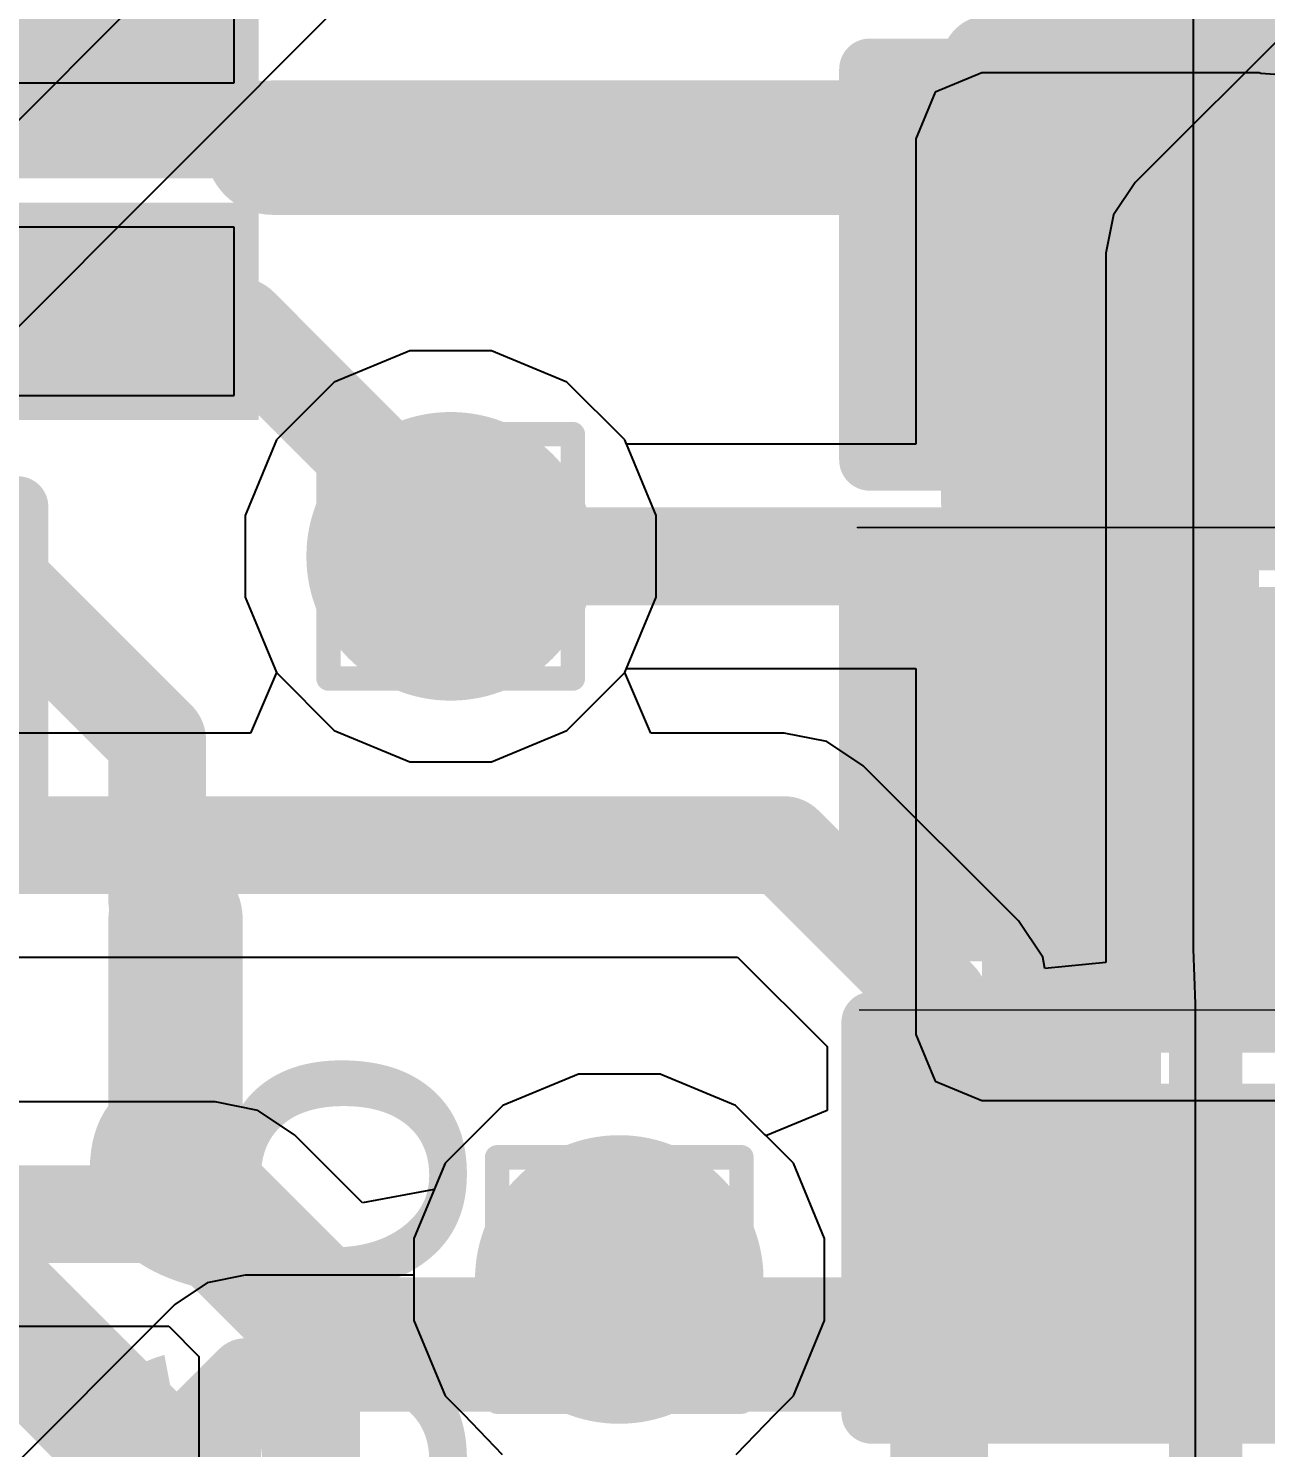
# Model space of a CAD drawing. Header units: inches. Extents: x -11 to 5433, y -4 to 5447.
# Drawn here: x 13.835 to 16.408, y 18.476 to 21.426 of the extents above; entities that cross this region are included whole.
import ezdxf

# ---------------------------------------------------------------- set-up
doc = ezdxf.new("R2010")
doc.units = ezdxf.units.IN
for name, color, linetype in [('Bottom Layer', 5, 'Continuous'), ('Bottom Overlay', 54, 'Continuous'), ('Bottom Paste', 16, 'Continuous'), ('Bottom Solder', 6, 'Continuous'), ('Drill Drawing', 1, 'Continuous'), ('Ground', 16, 'Continuous'), ('Power', 76, 'Continuous'), ('Top Layer', 1, 'Continuous'), ('Top Overlay', 2, 'Continuous'), ('Top Paste', 8, 'Continuous'), ('Top Solder', 216, 'Continuous'), ('Via Holes', 16, 'Continuous')]:
    doc.layers.add(name, color=color, linetype=linetype)
doc.styles.add('Arial', font='', dxfattribs={"height": 0.2})
doc.styles.get('Arial').set_extended_font_data('Arial')

# ---------------------------------------------------------------- blocks, each defined once
blk = doc.blocks.new('WQFN_30_EP_2_5_4_5__B_27')
at = {"layer": 'Bottom Solder'}
for p in [(-0.8184, 1.9034), (-1.4883, 1.6617)]:
    blk.add_line(p, (-5421.186, -5425.6862), dxfattribs=at)
blk = doc.blocks.new('16_QFN__4_4__53')
at = {"layer": 'Top Layer'}
for points in [[(-0.8156, -1.55), (-0.8156, -2.55), (-1.1656, -2.55), (-1.1656, -1.55)], [(-0.1654, -1.55), (-0.1654, -2.55), (-0.5154, -2.55), (-0.5154, -1.55)]]:
    blk.add_hatch(color=1, dxfattribs=at).paths.add_polyline_path(points)
at = {"layer": 'Top Solder'}
for points in [[(-0.7648, -1.4992), (-0.7648, -2.6008), (-1.2164, -2.6008), (-1.2164, -1.4992)], [(-0.1146, -1.4992), (-0.1146, -2.6008), (-0.5662, -2.6008), (-0.5662, -1.4992)]]:
    blk.add_hatch(color=216, dxfattribs=at).paths.add_polyline_path(points)
at = {"layer": 'Top Overlay'}
for points in [[(-2.1, -1.3917, 0.127, 0.127, 0), (-2.1, -2.1, 0.127, 0.127, 0)], [(-2.1, -2.1, 0.127, 0.127, 0), (-1.3967, -2.1, 0.127, 0.127, 0)]]:
    blk.add_lwpolyline(points, format="xyseb", dxfattribs=at)
for points in [[(-2.1317, -2.1, 0.0635, 0.0635, 1), (-2.0682, -2.1, 0.0635, 0.0635, 1)], [(-2.1317, -2.1, 0.0635, 0.0635, 1), (-2.0682, -2.1, 0.0635, 0.0635, 1)], [(-1.4285, -2.1, 0.0635, 0.0635, 1), (-1.365, -2.1, 0.0635, 0.0635, 1)]]:
    blk.add_lwpolyline(points, format="xyseb", close=True, dxfattribs=at)
at = {"layer": 'Top Paste'}
for p, q in [((-1.1656, -1.55), (-1.1656, -2.55)), ((-0.8156, -2.55), (-0.8156, -1.55)), ((-0.5154, -1.55), (-0.5154, -2.55)), ((-1.1656, -2.55), (-1.1656, -2.55)), ((-1.1656, -2.55), (-0.8156, -2.55)), ((-0.5154, -2.55), (-0.5154, -2.55)), ((-0.5154, -2.55), (-0.1654, -2.55))]:
    blk.add_line(p, q, dxfattribs=at)
blk = doc.blocks.new('R___0402_B_66')
at = {"layer": 'Bottom Layer'}
for points in [[(-0.2413, 0.3175), (-0.2413, -0.3175), (-0.6985, -0.3175), (-0.6985, 0.3175)], [(0.6985, 0.3175), (0.6985, -0.3175), (0.2413, -0.3175), (0.2413, 0.3175)]]:
    blk.add_hatch(color=5, dxfattribs=at).paths.add_polyline_path(points)
at = {"layer": 'Bottom Paste'}
for points in [[(-0.2413, 0.3175), (-0.2413, -0.3175), (-0.6985, -0.3175), (-0.6985, 0.3175)], [(0.6985, 0.3175), (0.6985, -0.3175), (0.2413, -0.3175), (0.2413, 0.3175)]]:
    blk.add_hatch(color=16, dxfattribs=at).paths.add_polyline_path(points)
at = {"layer": 'Bottom Solder'}
for points in [[(-0.1863, 0.3725), (-0.1863, -0.3725), (-0.7535, -0.3725), (-0.7535, 0.3725)], [(0.7535, 0.3725), (0.7535, -0.3725), (0.1863, -0.3725), (0.1863, 0.3725)]]:
    blk.add_hatch(color=6, dxfattribs=at).paths.add_polyline_path(points)
at = {"layer": 'Bottom Overlay'}
for points in [[(-0.7874, 0.4064, 0.127, 0.127, 0), (0.7874, 0.4064, 0.127, 0.127, 0)], [(-0.7874, -0.4064, 0.127, 0.127, 0), (-0.7874, 0.4064, 0.127, 0.127, 0)], [(0.7874, -0.4064, 0.127, 0.127, 0), (0.7874, 0.4064, 0.127, 0.127, 0)], [(-0.8128, 0.4318, 0.00323, 0.00323, 0), (0.8128, 0.4318, 0.00323, 0.00323, 0)], [(-0.7874, -0.4064, 0.127, 0.127, 0), (0.7874, -0.4064, 0.127, 0.127, 0)]]:
    blk.add_lwpolyline(points, format="xyseb", dxfattribs=at)
for points in [[(-0.8191, 0.4064, 0.0635, 0.0635, 1), (-0.7556, 0.4064, 0.0635, 0.0635, 1)], [(-0.8191, 0.4064, 0.0635, 0.0635, 1), (-0.7556, 0.4064, 0.0635, 0.0635, 1)], [(0.7556, 0.4064, 0.0635, 0.0635, 1), (0.8191, 0.4064, 0.0635, 0.0635, 1)], [(0.7556, 0.4064, 0.0635, 0.0635, 1), (0.8191, 0.4064, 0.0635, 0.0635, 1)], [(-0.8136, 0.4318, 0.00161, 0.00161, 1), (-0.812, 0.4318, 0.00161, 0.00161, 1)], [(0.812, 0.4318, 0.00161, 0.00161, 1), (0.8136, 0.4318, 0.00161, 0.00161, 1)], [(-0.8191, -0.4064, 0.0635, 0.0635, 1), (-0.7556, -0.4064, 0.0635, 0.0635, 1)], [(-0.8191, -0.4064, 0.0635, 0.0635, 1), (-0.7556, -0.4064, 0.0635, 0.0635, 1)], [(0.7556, -0.4064, 0.0635, 0.0635, 1), (0.8191, -0.4064, 0.0635, 0.0635, 1)], [(0.7556, -0.4064, 0.0635, 0.0635, 1), (0.8191, -0.4064, 0.0635, 0.0635, 1)]]:
    blk.add_lwpolyline(points, format="xyseb", close=True, dxfattribs=at)
blk = doc.blocks.new('R___0402_B_67')
at = {"layer": 'Bottom Layer'}
for points in [[(-0.2413, 0.3175), (-0.2413, -0.3175), (-0.6985, -0.3175), (-0.6985, 0.3175)], [(0.6985, 0.3175), (0.6985, -0.3175), (0.2413, -0.3175), (0.2413, 0.3175)]]:
    blk.add_hatch(color=5, dxfattribs=at).paths.add_polyline_path(points)
at = {"layer": 'Bottom Paste'}
for points in [[(-0.2413, 0.3175), (-0.2413, -0.3175), (-0.6985, -0.3175), (-0.6985, 0.3175)], [(0.6985, 0.3175), (0.6985, -0.3175), (0.2413, -0.3175), (0.2413, 0.3175)]]:
    blk.add_hatch(color=16, dxfattribs=at).paths.add_polyline_path(points)
at = {"layer": 'Bottom Solder'}
for points in [[(-0.1863, 0.3725), (-0.1863, -0.3725), (-0.7535, -0.3725), (-0.7535, 0.3725)], [(0.7535, 0.3725), (0.7535, -0.3725), (0.1863, -0.3725), (0.1863, 0.3725)]]:
    blk.add_hatch(color=6, dxfattribs=at).paths.add_polyline_path(points)
at = {"layer": 'Bottom Overlay'}
for points in [[(-0.7874, -0.4064, 0.127, 0.127, 0), (-0.7874, 0.4064, 0.127, 0.127, 0)], [(-0.7874, 0.4064, 0.127, 0.127, 0), (0.7874, 0.4064, 0.127, 0.127, 0)], [(0.7874, -0.4064, 0.127, 0.127, 0), (0.7874, 0.4064, 0.127, 0.127, 0)], [(-0.8128, 0.4318, 0.00323, 0.00323, 0), (0.8128, 0.4318, 0.00323, 0.00323, 0)], [(-0.7874, -0.4064, 0.127, 0.127, 0), (0.7874, -0.4064, 0.127, 0.127, 0)]]:
    blk.add_lwpolyline(points, format="xyseb", dxfattribs=at)
for points in [[(-0.8191, 0.4064, 0.0635, 0.0635, 1), (-0.7556, 0.4064, 0.0635, 0.0635, 1)], [(-0.8191, 0.4064, 0.0635, 0.0635, 1), (-0.7556, 0.4064, 0.0635, 0.0635, 1)], [(0.7556, 0.4064, 0.0635, 0.0635, 1), (0.8191, 0.4064, 0.0635, 0.0635, 1)], [(0.7556, 0.4064, 0.0635, 0.0635, 1), (0.8191, 0.4064, 0.0635, 0.0635, 1)], [(-0.8136, 0.4318, 0.00161, 0.00161, 1), (-0.812, 0.4318, 0.00161, 0.00161, 1)], [(0.812, 0.4318, 0.00161, 0.00161, 1), (0.8136, 0.4318, 0.00161, 0.00161, 1)], [(-0.8191, -0.4064, 0.0635, 0.0635, 1), (-0.7556, -0.4064, 0.0635, 0.0635, 1)], [(-0.8191, -0.4064, 0.0635, 0.0635, 1), (-0.7556, -0.4064, 0.0635, 0.0635, 1)], [(0.7556, -0.4064, 0.0635, 0.0635, 1), (0.8191, -0.4064, 0.0635, 0.0635, 1)], [(0.7556, -0.4064, 0.0635, 0.0635, 1), (0.8191, -0.4064, 0.0635, 0.0635, 1)]]:
    blk.add_lwpolyline(points, format="xyseb", close=True, dxfattribs=at)
blk = doc.blocks.new('IND_0402_160')
at = {"layer": 'Top Layer'}
for points in [[(-0.55, 0.3), (-0.15, 0.3), (-0.15, -0.3), (-0.55, -0.3)], [(0.15, 0.3), (0.55, 0.3), (0.55, -0.3), (0.15, -0.3)]]:
    blk.add_hatch(color=1, dxfattribs=at).paths.add_polyline_path(points)
at = {"layer": 'Top Paste'}
for points in [[(-0.55, 0.3), (-0.15, 0.3), (-0.15, -0.3), (-0.55, -0.3)], [(0.15, 0.3), (0.55, 0.3), (0.55, -0.3), (0.15, -0.3)]]:
    blk.add_hatch(color=8, dxfattribs=at).paths.add_polyline_path(points)
at = {"layer": 'Top Solder'}
for points in [[(-0.6516, 0.4016), (-0.0484, 0.4016), (-0.0484, -0.4016), (-0.6516, -0.4016)], [(0.0484, 0.4016), (0.6516, 0.4016), (0.6516, -0.4016), (0.0484, -0.4016)]]:
    blk.add_hatch(color=216, dxfattribs=at).paths.add_polyline_path(points)
at = {"layer": 'Top Overlay'}
for points in [[(-0.3048, 0.4572, 0.2, 0.2, 0), (-0.7112, 0.4572, 0.2, 0.2, 0)], [(-0.7112, 0.4572, 0.2, 0.2, 0), (-0.7112, -0.4572, 0.2, 0.2, 0)], [(0.7112, 0.4572, 0.2, 0.2, 0), (-0.3048, 0.4572, 0.2, 0.2, 0)], [(0.7112, 0.4572, 0.2, 0.2, 0), (0.7112, -0.4572, 0.2, 0.2, 0)], [(-0.3048, -0.4572, 0.2, 0.2, 0), (-0.7112, -0.4572, 0.2, 0.2, 0)], [(0.7112, -0.4572, 0.2, 0.2, 0), (-0.3048, -0.4572, 0.2, 0.2, 0)]]:
    blk.add_lwpolyline(points, format="xyseb", dxfattribs=at)
for points in [[(-0.7612, 0.4572, 0.1, 0.1, 1), (-0.6612, 0.4572, 0.1, 0.1, 1)], [(-0.7612, 0.4572, 0.1, 0.1, 1), (-0.6612, 0.4572, 0.1, 0.1, 1)], [(-0.3548, 0.4572, 0.1, 0.1, 1), (-0.2548, 0.4572, 0.1, 0.1, 1)], [(-0.3548, 0.4572, 0.1, 0.1, 1), (-0.2548, 0.4572, 0.1, 0.1, 1)], [(0.6612, 0.4572, 0.1, 0.1, 1), (0.7612, 0.4572, 0.1, 0.1, 1)], [(0.6612, 0.4572, 0.1, 0.1, 1), (0.7612, 0.4572, 0.1, 0.1, 1)], [(-0.7612, -0.4572, 0.1, 0.1, 1), (-0.6612, -0.4572, 0.1, 0.1, 1)], [(-0.7612, -0.4572, 0.1, 0.1, 1), (-0.6612, -0.4572, 0.1, 0.1, 1)], [(-0.3548, -0.4572, 0.1, 0.1, 1), (-0.2548, -0.4572, 0.1, 0.1, 1)], [(-0.3548, -0.4572, 0.1, 0.1, 1), (-0.2548, -0.4572, 0.1, 0.1, 1)], [(0.6612, -0.4572, 0.1, 0.1, 1), (0.7612, -0.4572, 0.1, 0.1, 1)], [(0.6612, -0.4572, 0.1, 0.1, 1), (0.7612, -0.4572, 0.1, 0.1, 1)]]:
    blk.add_lwpolyline(points, format="xyseb", close=True, dxfattribs=at)
blk = doc.blocks.new('____0402_178')
at = {"layer": 'Top Layer'}
for points in [[(-0.6985, -0.3175), (-0.6985, 0.3175), (-0.2413, 0.3175), (-0.2413, -0.3175)], [(0.2413, -0.3175), (0.2413, 0.3175), (0.6985, 0.3175), (0.6985, -0.3175)]]:
    blk.add_hatch(color=1, dxfattribs=at).paths.add_polyline_path(points)
at = {"layer": 'Top Paste'}
for points in [[(-0.6985, -0.3175), (-0.6985, 0.3175), (-0.2413, 0.3175), (-0.2413, -0.3175)], [(0.2413, -0.3175), (0.2413, 0.3175), (0.6985, 0.3175), (0.6985, -0.3175)]]:
    blk.add_hatch(color=8, dxfattribs=at).paths.add_polyline_path(points)
at = {"layer": 'Top Solder'}
for points in [[(-0.7585, -0.3775), (-0.7585, 0.3775), (-0.1813, 0.3775), (-0.1813, -0.3775)], [(0.1813, -0.3775), (0.1813, 0.3775), (0.7585, 0.3775), (0.7585, -0.3775)]]:
    blk.add_hatch(color=216, dxfattribs=at).paths.add_polyline_path(points)
at = {"layer": 'Top Overlay'}
for points in [[(-0.7874, 0.4064, 0.127, 0.127, 0), (-0.2794, 0.4064, 0.127, 0.127, 0)], [(-0.7874, 0.4064, 0.127, 0.127, 0), (-0.7874, -0.4064, 0.127, 0.127, 0)], [(0.2794, 0.4064, 0.127, 0.127, 0), (0.7874, 0.4064, 0.127, 0.127, 0)], [(0.7874, 0.4064, 0.127, 0.127, 0), (0.7874, -0.4064, 0.127, 0.127, 0)], [(-0.7874, -0.4064, 0.127, 0.127, 0), (-0.2794, -0.4064, 0.127, 0.127, 0)], [(0.2794, -0.4064, 0.127, 0.127, 0), (0.7874, -0.4064, 0.127, 0.127, 0)]]:
    blk.add_lwpolyline(points, format="xyseb", dxfattribs=at)
for points in [[(-0.8191, 0.4064, 0.0635, 0.0635, 1), (-0.7556, 0.4064, 0.0635, 0.0635, 1)], [(-0.8191, 0.4064, 0.0635, 0.0635, 1), (-0.7556, 0.4064, 0.0635, 0.0635, 1)], [(-0.3111, 0.4064, 0.0635, 0.0635, 1), (-0.2477, 0.4064, 0.0635, 0.0635, 1)], [(0.2477, 0.4064, 0.0635, 0.0635, 1), (0.3111, 0.4064, 0.0635, 0.0635, 1)], [(0.7556, 0.4064, 0.0635, 0.0635, 1), (0.8191, 0.4064, 0.0635, 0.0635, 1)], [(0.7556, 0.4064, 0.0635, 0.0635, 1), (0.8191, 0.4064, 0.0635, 0.0635, 1)], [(-0.8191, -0.4064, 0.0635, 0.0635, 1), (-0.7556, -0.4064, 0.0635, 0.0635, 1)], [(-0.8191, -0.4064, 0.0635, 0.0635, 1), (-0.7556, -0.4064, 0.0635, 0.0635, 1)], [(-0.3111, -0.4064, 0.0635, 0.0635, 1), (-0.2477, -0.4064, 0.0635, 0.0635, 1)], [(0.2477, -0.4064, 0.0635, 0.0635, 1), (0.3111, -0.4064, 0.0635, 0.0635, 1)], [(0.7556, -0.4064, 0.0635, 0.0635, 1), (0.8191, -0.4064, 0.0635, 0.0635, 1)], [(0.7556, -0.4064, 0.0635, 0.0635, 1), (0.8191, -0.4064, 0.0635, 0.0635, 1)]]:
    blk.add_lwpolyline(points, format="xyseb", close=True, dxfattribs=at)
blk = doc.blocks.new('C___0402_B_195')
at = {"layer": 'Bottom Layer'}
for points in [[(-0.2413, 0.3175), (-0.2413, -0.3175), (-0.6985, -0.3175), (-0.6985, 0.3175)], [(0.6985, 0.3175), (0.6985, -0.3175), (0.2413, -0.3175), (0.2413, 0.3175)]]:
    blk.add_hatch(color=5, dxfattribs=at).paths.add_polyline_path(points)
at = {"layer": 'Bottom Paste'}
for points in [[(-0.2413, 0.3175), (-0.2413, -0.3175), (-0.6985, -0.3175), (-0.6985, 0.3175)], [(0.6985, 0.3175), (0.6985, -0.3175), (0.2413, -0.3175), (0.2413, 0.3175)]]:
    blk.add_hatch(color=16, dxfattribs=at).paths.add_polyline_path(points)
at = {"layer": 'Bottom Solder'}
for points in [[(-0.1813, 0.3775), (-0.1813, -0.3775), (-0.7585, -0.3775), (-0.7585, 0.3775)], [(0.7585, 0.3775), (0.7585, -0.3775), (0.1813, -0.3775), (0.1813, 0.3775)]]:
    blk.add_hatch(color=6, dxfattribs=at).paths.add_polyline_path(points)
at = {"layer": 'Bottom Overlay'}
for points in [[(-0.7874, 0.4064, 0.127, 0.127, 0), (-0.7874, -0.4064, 0.127, 0.127, 0)], [(-0.2794, 0.4064, 0.127, 0.127, 0), (-0.7874, 0.4064, 0.127, 0.127, 0)], [(0.7874, 0.4064, 0.127, 0.127, 0), (0.2794, 0.4064, 0.127, 0.127, 0)], [(0.7874, 0.4064, 0.127, 0.127, 0), (0.7874, -0.4064, 0.127, 0.127, 0)], [(-0.2794, -0.4064, 0.127, 0.127, 0), (-0.7874, -0.4064, 0.127, 0.127, 0)], [(0.7874, -0.4064, 0.127, 0.127, 0), (0.2794, -0.4064, 0.127, 0.127, 0)]]:
    blk.add_lwpolyline(points, format="xyseb", dxfattribs=at)
for points in [[(-0.8191, 0.4064, 0.0635, 0.0635, 1), (-0.7556, 0.4064, 0.0635, 0.0635, 1)], [(-0.8191, 0.4064, 0.0635, 0.0635, 1), (-0.7556, 0.4064, 0.0635, 0.0635, 1)], [(-0.3111, 0.4064, 0.0635, 0.0635, 1), (-0.2477, 0.4064, 0.0635, 0.0635, 1)], [(0.2477, 0.4064, 0.0635, 0.0635, 1), (0.3111, 0.4064, 0.0635, 0.0635, 1)], [(0.7556, 0.4064, 0.0635, 0.0635, 1), (0.8191, 0.4064, 0.0635, 0.0635, 1)], [(0.7556, 0.4064, 0.0635, 0.0635, 1), (0.8191, 0.4064, 0.0635, 0.0635, 1)], [(-0.8191, -0.4064, 0.0635, 0.0635, 1), (-0.7556, -0.4064, 0.0635, 0.0635, 1)], [(-0.8191, -0.4064, 0.0635, 0.0635, 1), (-0.7556, -0.4064, 0.0635, 0.0635, 1)], [(-0.3111, -0.4064, 0.0635, 0.0635, 1), (-0.2477, -0.4064, 0.0635, 0.0635, 1)], [(0.2477, -0.4064, 0.0635, 0.0635, 1), (0.3111, -0.4064, 0.0635, 0.0635, 1)], [(0.7556, -0.4064, 0.0635, 0.0635, 1), (0.8191, -0.4064, 0.0635, 0.0635, 1)], [(0.7556, -0.4064, 0.0635, 0.0635, 1), (0.8191, -0.4064, 0.0635, 0.0635, 1)]]:
    blk.add_lwpolyline(points, format="xyseb", close=True, dxfattribs=at)

msp = doc.modelspace()

# ---------------------------------------------------------------- hatches: boundary and pattern name
at = {"layer": 'Bottom Layer'}
h = msp.add_hatch(color=5, dxfattribs=at)
edge = h.paths.add_edge_path()
edge.add_arc((14.7131, 20.3288), 0.3, 0, 360)
h = msp.add_hatch(color=5, dxfattribs=at)
edge = h.paths.add_edge_path()
edge.add_arc((15.0637, 18.8255), 0.3, 0, 360)
at = {"layer": 'Ground'}
h = msp.add_hatch(color=16, dxfattribs=at)
edge = h.paths.add_edge_path()
edge.add_arc((14.7131, 20.3288), 0.3, 0, 360)
h = msp.add_hatch(color=16, dxfattribs=at)
edge = h.paths.add_edge_path()
edge.add_arc((15.0637, 18.8255), 0.3, 0, 360)
at = {"layer": 'Power'}
h = msp.add_hatch(color=76, dxfattribs=at)
edge = h.paths.add_edge_path()
edge.add_arc((14.7131, 20.3288), 0.3, 0, 360)
h = msp.add_hatch(color=76, dxfattribs=at)
edge = h.paths.add_edge_path()
edge.add_arc((15.0637, 18.8255), 0.3, 0, 360)
at = {"layer": 'Top Layer'}
for points in [[(15.8176, 19.3857), (16.394, 19.3857), (16.394, 21.1966), (15.8176, 21.1966)], [(15.8176, 19.3349), (17.7561, 19.3349), (17.7561, 20.1127), (15.8176, 20.1127)]]:
    msp.add_hatch(color=1, dxfattribs=at).paths.add_polyline_path(points)
h = msp.add_hatch(color=1, dxfattribs=at)
edge = h.paths.add_edge_path()
edge.add_arc((14.7131, 20.3288), 0.3, 0, 360)
h = msp.add_hatch(color=1, dxfattribs=at)
edge = h.paths.add_edge_path()
edge.add_arc((15.0637, 18.8255), 0.3, 0, 360)
at = {"layer": 'Via Holes'}
h = msp.add_hatch(color=7, dxfattribs=at)
edge = h.paths.add_edge_path()
edge.add_arc((14.7131, 20.3288), 0.15, 0, 360)
h = msp.add_hatch(color=7, dxfattribs=at)
edge = h.paths.add_edge_path()
edge.add_arc((15.0637, 18.8255), 0.15, 0, 360)

# ---------------------------------------------------------------- linework, layer by layer
at = {"layer": 'Bottom Layer'}
for p, q in [((16.2575, 21.3797), (16.2575, 21.4729)), ((16.2575, 20.4907), (16.2575, 21.3797)), ((16.2575, 21.3797), (16.2575, 21.3797)), ((16.2575, 20.4013), (16.2575, 20.4907)), ((16.2575, 20.4907), (16.2575, 20.4907)), ((16.2575, 19.5124), (16.2575, 20.4013)), ((16.2575, 20.4013), (16.2575, 20.4013)), ((16.2621, 19.3984), (16.2575, 19.5124)), ((16.2575, 19.5124), (16.2575, 19.5124)), ((16.2621, 19.3873), (16.2621, 19.3984)), ((16.2621, 19.3984), (16.2621, 19.3984)), ((16.2621, 18.5094), (16.2621, 19.3873)), ((16.2621, 18.4145), (16.2621, 18.5094)), ((16.2621, 18.5094), (16.2621, 18.5094))]:
    msp.add_line(p, q, dxfattribs=at)
for points in [[(12.8756, 21.2165, 0.2032, 0.2032, 0), (14.3044, 21.2165, 0.2032, 0.2032, 0)], [(14.3044, 21.2165, 0.2032, 0.2032, 0), (14.3425, 21.1784, 0.2032, 0.2032, 0)], [(14.3425, 21.1784, 0.2794, 0.2794, 0), (15.6587, 21.1784, 0.2794, 0.2794, 0)], [(15.6587, 21.1784, 0.2794, 0.2794, 0), (15.9019, 20.9352, 0.2794, 0.2794, 0)], [(15.9019, 19.9568, 0.2794, 0.2794, 0), (15.9019, 20.9352, 0.2794, 0.2794, 0)], [(12.8661, 20.8069, 0.2032, 0.2032, 0), (14.2728, 20.8069, 0.2032, 0.2032, 0)], [(14.2728, 20.8069, 0.2032, 0.2032, 0), (14.7131, 20.3666, 0.2032, 0.2032, 0)], [(13.6523, 20.3973, 0.2032, 0.2032, 0), (14.1029, 19.9468, 0.2032, 0.2032, 0)], [(14.7131, 20.3288, 0.2032, 0.2032, 0), (14.7131, 20.3666, 0.2032, 0.2032, 0)], [(14.1029, 19.6125, 0.2032, 0.2032, 0), (14.1029, 19.9468, 0.2032, 0.2032, 0)], [(14.141, 19.0437, 0.2794, 0.2794, 0), (14.141, 19.5744, 0.2794, 0.2794, 0)], [(14.1029, 19.6125, 0.2032, 0.2032, 0), (14.141, 19.5744, 0.2032, 0.2032, 0)], [(14.141, 19.0437, 0.2794, 0.2794, 0), (14.4942, 18.6906, 0.2794, 0.2794, 0)], [(15.6432, 18.6906, 0.2794, 0.2794, 0), (15.9065, 18.9539, 0.2794, 0.2794, 0)], [(13.6838, 18.8544, 0.2794, 0.2794, 0), (14.3048, 18.2334, 0.2794, 0.2794, 0)], [(14.9288, 18.6906, 0.2794, 0.2794, 0), (15.0637, 18.8255, 0.2794, 0.2794, 0)], [(15.0637, 18.8255, 0.2794, 0.2794, 0), (15.1986, 18.6906, 0.2794, 0.2794, 0)], [(14.4942, 18.6906, 0.2794, 0.2794, 0), (14.9288, 18.6906, 0.2794, 0.2794, 0)], [(15.1986, 18.6906, 0.2794, 0.2794, 0), (15.6432, 18.6906, 0.2794, 0.2794, 0)]]:
    msp.add_lwpolyline(points, format="xyseb", dxfattribs=at)
for points in [[(14.2536, 21.2165, 0.1016, 0.1016, 1), (14.3552, 21.2165, 0.1016, 0.1016, 1)], [(14.2536, 21.2165, 0.1016, 0.1016, 1), (14.3552, 21.2165, 0.1016, 0.1016, 1)], [(14.2727, 21.1784, 0.1397, 0.1397, 1), (14.4124, 21.1784, 0.1397, 0.1397, 1)], [(15.5889, 21.1784, 0.1397, 0.1397, 1), (15.7286, 21.1784, 0.1397, 0.1397, 1)], [(15.5889, 21.1784, 0.1397, 0.1397, 1), (15.7286, 21.1784, 0.1397, 0.1397, 1)], [(14.2917, 21.1784, 0.1016, 0.1016, 1), (14.3933, 21.1784, 0.1016, 0.1016, 1)], [(15.832, 20.9352, 0.1397, 0.1397, 1), (15.9717, 20.9352, 0.1397, 0.1397, 1)], [(15.832, 20.9352, 0.1397, 0.1397, 1), (15.9717, 20.9352, 0.1397, 0.1397, 1)], [(14.222, 20.8069, 0.1016, 0.1016, 1), (14.3236, 20.8069, 0.1016, 0.1016, 1)], [(14.222, 20.8069, 0.1016, 0.1016, 1), (14.3236, 20.8069, 0.1016, 0.1016, 1)], [(14.6623, 20.3666, 0.1016, 0.1016, 1), (14.7639, 20.3666, 0.1016, 0.1016, 1)], [(14.6623, 20.3666, 0.1016, 0.1016, 1), (14.7639, 20.3666, 0.1016, 0.1016, 1)], [(14.6623, 20.3288, 0.1016, 0.1016, 1), (14.7639, 20.3288, 0.1016, 0.1016, 1)], [(15.832, 19.9568, 0.1397, 0.1397, 1), (15.9717, 19.9568, 0.1397, 0.1397, 1)], [(14.0521, 19.9468, 0.1016, 0.1016, 1), (14.1537, 19.9468, 0.1016, 0.1016, 1)], [(14.0521, 19.9468, 0.1016, 0.1016, 1), (14.1537, 19.9468, 0.1016, 0.1016, 1)], [(14.0521, 19.6125, 0.1016, 0.1016, 1), (14.1537, 19.6125, 0.1016, 0.1016, 1)], [(14.0712, 19.5744, 0.1397, 0.1397, 1), (14.2109, 19.5744, 0.1397, 0.1397, 1)], [(14.0521, 19.6125, 0.1016, 0.1016, 1), (14.1537, 19.6125, 0.1016, 0.1016, 1)], [(14.0902, 19.5744, 0.1016, 0.1016, 1), (14.1918, 19.5744, 0.1016, 0.1016, 1)], [(14.0712, 19.0437, 0.1397, 0.1397, 1), (14.2109, 19.0437, 0.1397, 0.1397, 1)], [(14.0712, 19.0437, 0.1397, 0.1397, 1), (14.2109, 19.0437, 0.1397, 0.1397, 1)], [(15.8367, 18.9539, 0.1397, 0.1397, 1), (15.9764, 18.9539, 0.1397, 0.1397, 1)], [(14.9938, 18.8255, 0.1397, 0.1397, 1), (15.1335, 18.8255, 0.1397, 0.1397, 1)], [(14.9938, 18.8255, 0.1397, 0.1397, 1), (15.1335, 18.8255, 0.1397, 0.1397, 1)], [(14.4243, 18.6906, 0.1397, 0.1397, 1), (14.564, 18.6906, 0.1397, 0.1397, 1)], [(14.4243, 18.6906, 0.1397, 0.1397, 1), (14.564, 18.6906, 0.1397, 0.1397, 1)], [(14.8589, 18.6906, 0.1397, 0.1397, 1), (14.9986, 18.6906, 0.1397, 0.1397, 1)], [(14.8589, 18.6906, 0.1397, 0.1397, 1), (14.9986, 18.6906, 0.1397, 0.1397, 1)], [(15.1287, 18.6906, 0.1397, 0.1397, 1), (15.2684, 18.6906, 0.1397, 0.1397, 1)], [(15.1287, 18.6906, 0.1397, 0.1397, 1), (15.2684, 18.6906, 0.1397, 0.1397, 1)], [(15.5733, 18.6906, 0.1397, 0.1397, 1), (15.713, 18.6906, 0.1397, 0.1397, 1)], [(15.5733, 18.6906, 0.1397, 0.1397, 1), (15.713, 18.6906, 0.1397, 0.1397, 1)]]:
    msp.add_lwpolyline(points, format="xyseb", close=True, dxfattribs=at)
at = {"layer": 'Drill Drawing'}
for points in [[(14.4591, 20.5828, 0.0508, 0.0508, 0), (14.9671, 20.5828, 0.0508, 0.0508, 0)], [(14.4591, 20.0748, 0.0508, 0.0508, 0), (14.4591, 20.5828, 0.0508, 0.0508, 0)], [(14.9671, 20.0748, 0.0508, 0.0508, 0), (14.9671, 20.5828, 0.0508, 0.0508, 0)], [(14.5607, 20.4812, 0.0508, 0.0508, 0), (14.8655, 20.4812, 0.0508, 0.0508, 0)], [(14.5607, 20.1764, 0.0508, 0.0508, 0), (14.5607, 20.4812, 0.0508, 0.0508, 0)], [(14.8655, 20.1764, 0.0508, 0.0508, 0), (14.8655, 20.4812, 0.0508, 0.0508, 0)], [(14.5607, 20.1764, 0.0508, 0.0508, 0), (14.8655, 20.1764, 0.0508, 0.0508, 0)], [(14.4591, 20.0748, 0.0508, 0.0508, 0), (14.9671, 20.0748, 0.0508, 0.0508, 0)], [(14.8097, 19.0795, 0.0508, 0.0508, 0), (15.3177, 19.0795, 0.0508, 0.0508, 0)], [(14.8097, 18.5715, 0.0508, 0.0508, 0), (14.8097, 19.0795, 0.0508, 0.0508, 0)], [(15.3177, 18.5715, 0.0508, 0.0508, 0), (15.3177, 19.0795, 0.0508, 0.0508, 0)], [(14.9113, 18.9779, 0.0508, 0.0508, 0), (15.2161, 18.9779, 0.0508, 0.0508, 0)], [(14.9113, 18.6731, 0.0508, 0.0508, 0), (14.9113, 18.9779, 0.0508, 0.0508, 0)], [(15.2161, 18.6731, 0.0508, 0.0508, 0), (15.2161, 18.9779, 0.0508, 0.0508, 0)], [(14.9113, 18.6731, 0.0508, 0.0508, 0), (15.2161, 18.6731, 0.0508, 0.0508, 0)], [(14.8097, 18.5715, 0.0508, 0.0508, 0), (15.3177, 18.5715, 0.0508, 0.0508, 0)]]:
    msp.add_lwpolyline(points, format="xyseb", dxfattribs=at)
for points in [[(14.4464, 20.5828, 0.0254, 0.0254, 1), (14.4718, 20.5828, 0.0254, 0.0254, 1)], [(14.4464, 20.5828, 0.0254, 0.0254, 1), (14.4718, 20.5828, 0.0254, 0.0254, 1)], [(14.9544, 20.5828, 0.0254, 0.0254, 1), (14.9798, 20.5828, 0.0254, 0.0254, 1)], [(14.9544, 20.5828, 0.0254, 0.0254, 1), (14.9798, 20.5828, 0.0254, 0.0254, 1)], [(14.548, 20.4812, 0.0254, 0.0254, 1), (14.5734, 20.4812, 0.0254, 0.0254, 1)], [(14.548, 20.4812, 0.0254, 0.0254, 1), (14.5734, 20.4812, 0.0254, 0.0254, 1)], [(14.8528, 20.4812, 0.0254, 0.0254, 1), (14.8782, 20.4812, 0.0254, 0.0254, 1)], [(14.8528, 20.4812, 0.0254, 0.0254, 1), (14.8782, 20.4812, 0.0254, 0.0254, 1)], [(14.548, 20.1764, 0.0254, 0.0254, 1), (14.5734, 20.1764, 0.0254, 0.0254, 1)], [(14.548, 20.1764, 0.0254, 0.0254, 1), (14.5734, 20.1764, 0.0254, 0.0254, 1)], [(14.8528, 20.1764, 0.0254, 0.0254, 1), (14.8782, 20.1764, 0.0254, 0.0254, 1)], [(14.8528, 20.1764, 0.0254, 0.0254, 1), (14.8782, 20.1764, 0.0254, 0.0254, 1)], [(14.4464, 20.0748, 0.0254, 0.0254, 1), (14.4718, 20.0748, 0.0254, 0.0254, 1)], [(14.4464, 20.0748, 0.0254, 0.0254, 1), (14.4718, 20.0748, 0.0254, 0.0254, 1)], [(14.9544, 20.0748, 0.0254, 0.0254, 1), (14.9798, 20.0748, 0.0254, 0.0254, 1)], [(14.9544, 20.0748, 0.0254, 0.0254, 1), (14.9798, 20.0748, 0.0254, 0.0254, 1)], [(14.797, 19.0795, 0.0254, 0.0254, 1), (14.8224, 19.0795, 0.0254, 0.0254, 1)], [(14.797, 19.0795, 0.0254, 0.0254, 1), (14.8224, 19.0795, 0.0254, 0.0254, 1)], [(15.305, 19.0795, 0.0254, 0.0254, 1), (15.3304, 19.0795, 0.0254, 0.0254, 1)], [(15.305, 19.0795, 0.0254, 0.0254, 1), (15.3304, 19.0795, 0.0254, 0.0254, 1)], [(14.8986, 18.9779, 0.0254, 0.0254, 1), (14.924, 18.9779, 0.0254, 0.0254, 1)], [(14.8986, 18.9779, 0.0254, 0.0254, 1), (14.924, 18.9779, 0.0254, 0.0254, 1)], [(15.2034, 18.9779, 0.0254, 0.0254, 1), (15.2288, 18.9779, 0.0254, 0.0254, 1)], [(15.2034, 18.9779, 0.0254, 0.0254, 1), (15.2288, 18.9779, 0.0254, 0.0254, 1)], [(14.8986, 18.6731, 0.0254, 0.0254, 1), (14.924, 18.6731, 0.0254, 0.0254, 1)], [(14.8986, 18.6731, 0.0254, 0.0254, 1), (14.924, 18.6731, 0.0254, 0.0254, 1)], [(15.2034, 18.6731, 0.0254, 0.0254, 1), (15.2288, 18.6731, 0.0254, 0.0254, 1)], [(15.2034, 18.6731, 0.0254, 0.0254, 1), (15.2288, 18.6731, 0.0254, 0.0254, 1)], [(14.797, 18.5715, 0.0254, 0.0254, 1), (14.8224, 18.5715, 0.0254, 0.0254, 1)], [(14.797, 18.5715, 0.0254, 0.0254, 1), (14.8224, 18.5715, 0.0254, 0.0254, 1)], [(15.305, 18.5715, 0.0254, 0.0254, 1), (15.3304, 18.5715, 0.0254, 0.0254, 1)], [(15.305, 18.5715, 0.0254, 0.0254, 1), (15.3304, 18.5715, 0.0254, 0.0254, 1)]]:
    msp.add_lwpolyline(points, format="xyseb", close=True, dxfattribs=at)
at = {"layer": 'Ground'}
for p, q in [((16.7687, 21.7379), (16.1364, 21.1056)), ((16.1364, 21.1056), (16.0915, 21.0384)), ((16.0915, 21.0384), (16.0757, 20.9591)), ((16.0757, 20.9591), (16.0757, 20.9591)), ((16.0757, 20.9591), (16.0757, 19.4846)), ((14.6282, 20.7558), (14.4712, 20.6908)), ((14.798, 20.7558), (14.6282, 20.7558)), ((14.955, 20.6908), (14.798, 20.7558)), ((14.4712, 20.6908), (14.3511, 20.5707)), ((15.0751, 20.5707), (14.955, 20.6908)), ((14.3511, 20.5707), (14.2861, 20.4138)), ((15.1401, 20.4138), (15.0751, 20.5707)), ((14.2861, 20.4138), (14.2861, 20.2439)), ((15.1401, 20.2439), (15.1401, 20.4138)), ((14.2861, 20.2439), (14.3511, 20.087)), ((15.0751, 20.087), (15.1401, 20.2439)), ((14.3511, 20.087), (14.2969, 19.9615)), ((15.1293, 19.9615), (15.0751, 20.087)), ((14.2969, 19.9615), (8.1253, 19.9615)), ((15.4063, 19.9615), (15.1293, 19.9615)), ((15.4955, 19.9438), (15.4063, 19.9615)), ((15.5711, 19.8933), (15.4955, 19.9438)), ((15.8935, 19.5709), (15.5711, 19.8933)), ((15.9441, 19.4953), (15.8935, 19.5709)), ((8.0287, 19.4954), (15.3098, 19.4954)), ((15.3098, 19.4954), (15.4957, 19.3095)), ((15.9487, 19.4721), (15.9441, 19.4953)), ((16.0757, 19.4846), (15.9487, 19.4721)), ((15.4957, 19.3095), (15.4957, 19.1769)), ((14.9787, 19.2525), (14.8218, 19.1874)), ((15.1486, 19.2525), (14.9787, 19.2525)), ((15.3055, 19.1874), (15.1486, 19.2525)), ((14.8218, 19.1874), (14.7017, 19.0673)), ((15.3687, 19.1243), (15.3055, 19.1874)), ((15.4957, 19.1769), (15.3687, 19.1243)), ((14.7017, 19.0673), (14.6367, 18.9104)), ((14.6367, 18.9104), (14.6367, 18.8342)), ((14.2859, 18.8342), (14.2067, 18.8185)), ((14.286, 18.8342), (14.2859, 18.8342)), ((14.6367, 18.8342), (14.286, 18.8342)), ((14.2067, 18.8185), (14.1394, 18.7736)), ((14.1394, 18.7735), (13.5721, 18.2063)), ((14.1394, 18.7736), (14.1394, 18.7735))]:
    msp.add_line(p, q, dxfattribs=at)
for points in [[(16.2829, 20.9591, 0.1524, 0.1524, 0), (16.9152, 21.5914, 0.1524, 0.1524, 0)], [(16.2829, 16.0531, 0.1524, 0.1524, 0), (16.2829, 20.9591, 0.1524, 0.1524, 0)], [(8.0287, 19.7285, 0.2032, 0.2032, 0), (15.4063, 19.7285, 0.2032, 0.2032, 0)], [(15.4063, 19.7285, 0.2032, 0.2032, 0), (15.7287, 19.4061, 0.2032, 0.2032, 0)], [(15.7287, 17.4591, 0.2032, 0.2032, 0), (15.7287, 19.4061, 0.2032, 0.2032, 0)], [(14.8653, 18.6271, 0.1524, 0.1524, 0), (15.0637, 18.8255, 0.1524, 0.1524, 0)], [(13.7186, 18.0598, 0.1524, 0.1524, 0), (14.2859, 18.6271, 0.1524, 0.1524, 0)], [(14.2859, 18.6271, 0.1524, 0.1524, 0), (14.8653, 18.6271, 0.1524, 0.1524, 0)]]:
    msp.add_lwpolyline(points, format="xyseb", dxfattribs=at)
for points in [[(16.2448, 20.9591, 0.0762, 0.0762, 1), (16.321, 20.9591, 0.0762, 0.0762, 1)], [(16.2448, 20.9591, 0.0762, 0.0762, 1), (16.321, 20.9591, 0.0762, 0.0762, 1)], [(15.3555, 19.7285, 0.1016, 0.1016, 1), (15.4571, 19.7285, 0.1016, 0.1016, 1)], [(15.3555, 19.7285, 0.1016, 0.1016, 1), (15.4571, 19.7285, 0.1016, 0.1016, 1)], [(15.6779, 19.4061, 0.1016, 0.1016, 1), (15.7795, 19.4061, 0.1016, 0.1016, 1)], [(15.6779, 19.4061, 0.1016, 0.1016, 1), (15.7795, 19.4061, 0.1016, 0.1016, 1)], [(15.0256, 18.8255, 0.0762, 0.0762, 1), (15.1018, 18.8255, 0.0762, 0.0762, 1)], [(14.2478, 18.6271, 0.0762, 0.0762, 1), (14.324, 18.6271, 0.0762, 0.0762, 1)], [(14.2478, 18.6271, 0.0762, 0.0762, 1), (14.324, 18.6271, 0.0762, 0.0762, 1)], [(14.8272, 18.6271, 0.0762, 0.0762, 1), (14.9034, 18.6271, 0.0762, 0.0762, 1)], [(14.8272, 18.6271, 0.0762, 0.0762, 1), (14.9034, 18.6271, 0.0762, 0.0762, 1)]]:
    msp.add_lwpolyline(points, format="xyseb", close=True, dxfattribs=at)
at = {"layer": 'Power'}
for p, q in [((14.6282, 20.7558), (14.4712, 20.6908)), ((14.798, 20.7558), (14.6282, 20.7558)), ((14.955, 20.6908), (14.798, 20.7558)), ((14.4712, 20.6908), (14.3511, 20.5707)), ((15.0751, 20.5707), (14.955, 20.6908)), ((14.3511, 20.5707), (14.2861, 20.4138)), ((15.1401, 20.4138), (15.0751, 20.5707)), ((14.2861, 20.4138), (14.2861, 20.2439)), ((15.1401, 20.2439), (15.1401, 20.4138)), ((14.2861, 20.2439), (14.3511, 20.087)), ((15.0751, 20.087), (15.1401, 20.2439)), ((14.3511, 20.087), (14.4712, 19.9668)), ((14.955, 19.9668), (15.0751, 20.087)), ((14.4712, 19.9668), (14.6282, 19.9018)), ((14.798, 19.9018), (14.955, 19.9668)), ((14.6282, 19.9018), (14.798, 19.9018)), ((14.9787, 19.2525), (14.8218, 19.1874)), ((15.1486, 19.2525), (14.9787, 19.2525)), ((15.3055, 19.1874), (15.1486, 19.2525)), ((14.8218, 19.1874), (14.7017, 19.0673)), ((15.4257, 19.0673), (15.3055, 19.1874)), ((14.7017, 19.0673), (14.6367, 18.9104)), ((15.4907, 18.9104), (15.4257, 19.0673)), ((14.6367, 18.9104), (14.6367, 18.7405)), ((15.4907, 18.7405), (15.4907, 18.9104)), ((14.6367, 18.7405), (14.7017, 18.5836)), ((15.4257, 18.5836), (15.4907, 18.7405)), ((14.7017, 18.5836), (14.7403, 18.5449)), ((15.387, 18.5449), (15.4257, 18.5836)), ((14.7403, 18.5449), (14.8203, 18.462)), ((15.307, 18.462), (15.387, 18.5449))]:
    msp.add_line(p, q, dxfattribs=at)
at = {"layer": 'Top Layer'}
for p, q in [((15.8176, 21.3341), (15.7204, 21.2938)), ((16.394, 21.3341), (15.8176, 21.3341)), ((16.3977, 21.3326), (16.394, 21.3341)), ((16.521, 21.3236), (16.3977, 21.3326)), ((15.7204, 21.2938), (15.6802, 21.1966)), ((15.6802, 21.1966), (15.6802, 20.5619)), ((14.6282, 20.7558), (14.4712, 20.6908)), ((14.798, 20.7558), (14.6282, 20.7558)), ((14.955, 20.6908), (14.798, 20.7558)), ((14.4712, 20.6908), (14.3511, 20.5707)), ((15.0751, 20.5707), (14.955, 20.6908)), ((14.3511, 20.5707), (14.2861, 20.4138)), ((15.0787, 20.5619), (15.0751, 20.5707)), ((15.6802, 20.5619), (15.0787, 20.5619)), ((14.2861, 20.4138), (14.2861, 20.2439)), ((14.2861, 20.2439), (14.3511, 20.087)), ((15.0751, 20.087), (15.0787, 20.0958)), ((15.0787, 20.0958), (15.6802, 20.0958)), ((15.6802, 20.0958), (15.6802, 19.3349)), ((14.3511, 20.087), (14.4712, 19.9668)), ((14.955, 19.9668), (15.0751, 20.087)), ((14.4712, 19.9668), (14.6282, 19.9018)), ((14.798, 19.9018), (14.955, 19.9668)), ((14.6282, 19.9018), (14.798, 19.9018)), ((15.6802, 19.3349), (15.7204, 19.2377)), ((14.9787, 19.2525), (14.8218, 19.1874)), ((15.1486, 19.2525), (14.9787, 19.2525)), ((15.3055, 19.1874), (15.1486, 19.2525)), ((15.7204, 19.2377), (15.8176, 19.1974)), ((14.2233, 19.1945), (13.0006, 19.1945)), ((14.3125, 19.1768), (14.2233, 19.1945)), ((14.8218, 19.1874), (14.7017, 19.0673)), ((15.4257, 19.0673), (15.3055, 19.1874)), ((15.8176, 19.1974), (17.7561, 19.1974)), ((14.3881, 19.1262), (14.3125, 19.1768)), ((14.5299, 18.9845), (14.3881, 19.1262)), ((14.7017, 19.0673), (14.679, 19.0126)), ((15.4907, 18.9104), (15.4257, 19.0673)), ((14.679, 19.0126), (14.5299, 18.9845)), ((15.4907, 18.7405), (15.4907, 18.9104)), ((15.4257, 18.5836), (15.4907, 18.7405)), ((12.8666, 18.7283), (14.1268, 18.7283)), ((14.1268, 18.7283), (14.1896, 18.6655)), ((14.1896, 18.6655), (14.1896, 17.1496)), ((15.387, 18.5449), (15.4257, 18.5836)), ((15.307, 18.462), (15.387, 18.5449))]:
    msp.add_line(p, q, dxfattribs=at)
for points in [[(14.7131, 20.3288, 0.2032, 0.2032, 0), (16.0079, 20.3288, 0.2032, 0.2032, 0)], [(16.0079, 20.3288, 0.2032, 0.2032, 0), (16.1351, 20.2016, 0.2032, 0.2032, 0)], [(16.1351, 19.8841, 0.2032, 0.2032, 0), (16.1351, 20.2016, 0.2032, 0.2032, 0)], [(12.8666, 18.9614, 0.2032, 0.2032, 0), (14.2233, 18.9614, 0.2032, 0.2032, 0)], [(14.2233, 18.9614, 0.2032, 0.2032, 0), (14.4227, 18.762, 0.2032, 0.2032, 0)], [(14.4227, 16.794, 0.2032, 0.2032, 0), (14.4227, 18.762, 0.2032, 0.2032, 0)]]:
    msp.add_lwpolyline(points, format="xyseb", dxfattribs=at)
for points in [[(14.6623, 20.3288, 0.1016, 0.1016, 1), (14.7639, 20.3288, 0.1016, 0.1016, 1)], [(15.9571, 20.3288, 0.1016, 0.1016, 1), (16.0587, 20.3288, 0.1016, 0.1016, 1)], [(15.9571, 20.3288, 0.1016, 0.1016, 1), (16.0587, 20.3288, 0.1016, 0.1016, 1)], [(16.0843, 20.2016, 0.1016, 0.1016, 1), (16.1859, 20.2016, 0.1016, 0.1016, 1)], [(16.0843, 20.2016, 0.1016, 0.1016, 1), (16.1859, 20.2016, 0.1016, 0.1016, 1)], [(16.0843, 19.8841, 0.1016, 0.1016, 1), (16.1859, 19.8841, 0.1016, 0.1016, 1)], [(14.1725, 18.9614, 0.1016, 0.1016, 1), (14.2741, 18.9614, 0.1016, 0.1016, 1)], [(14.1725, 18.9614, 0.1016, 0.1016, 1), (14.2741, 18.9614, 0.1016, 0.1016, 1)], [(14.3719, 18.762, 0.1016, 0.1016, 1), (14.4735, 18.762, 0.1016, 0.1016, 1)], [(14.3719, 18.762, 0.1016, 0.1016, 1), (14.4735, 18.762, 0.1016, 0.1016, 1)]]:
    msp.add_lwpolyline(points, format="xyseb", close=True, dxfattribs=at)

# ---------------------------------------------------------------- block references
for name, p, rotation in [('WQFN_30_EP_2_5_4_5__B_27', (11.6662, 21.8069), 180), ('16_QFN__4_4__53', (11.7131, 21.8285), 90), ('IND_0402_160', (16.544, 20.8966), 180), ('C___0402_B_195', (16.3718, 20.9352), 180), ('____0402_178', (16.1351, 19.4142), 90)]:
    msp.add_blockref(name, p, dxfattribs=dict(rotation=rotation))
for name, p in [('R___0402_B_67', (16.3718, 19.9568)), ('R___0402_B_66', (16.3764, 18.9539))]:
    msp.add_blockref(name, p)

# ---------------------------------------------------------------- texts
at = {"layer": 'Top Overlay', "style": 'Arial'}
msp.add_text('C66', height=0.762, rotation=90, dxfattribs=at).set_placement((14.7361, 17.3752))

doc.saveas('drawing.dxf')
